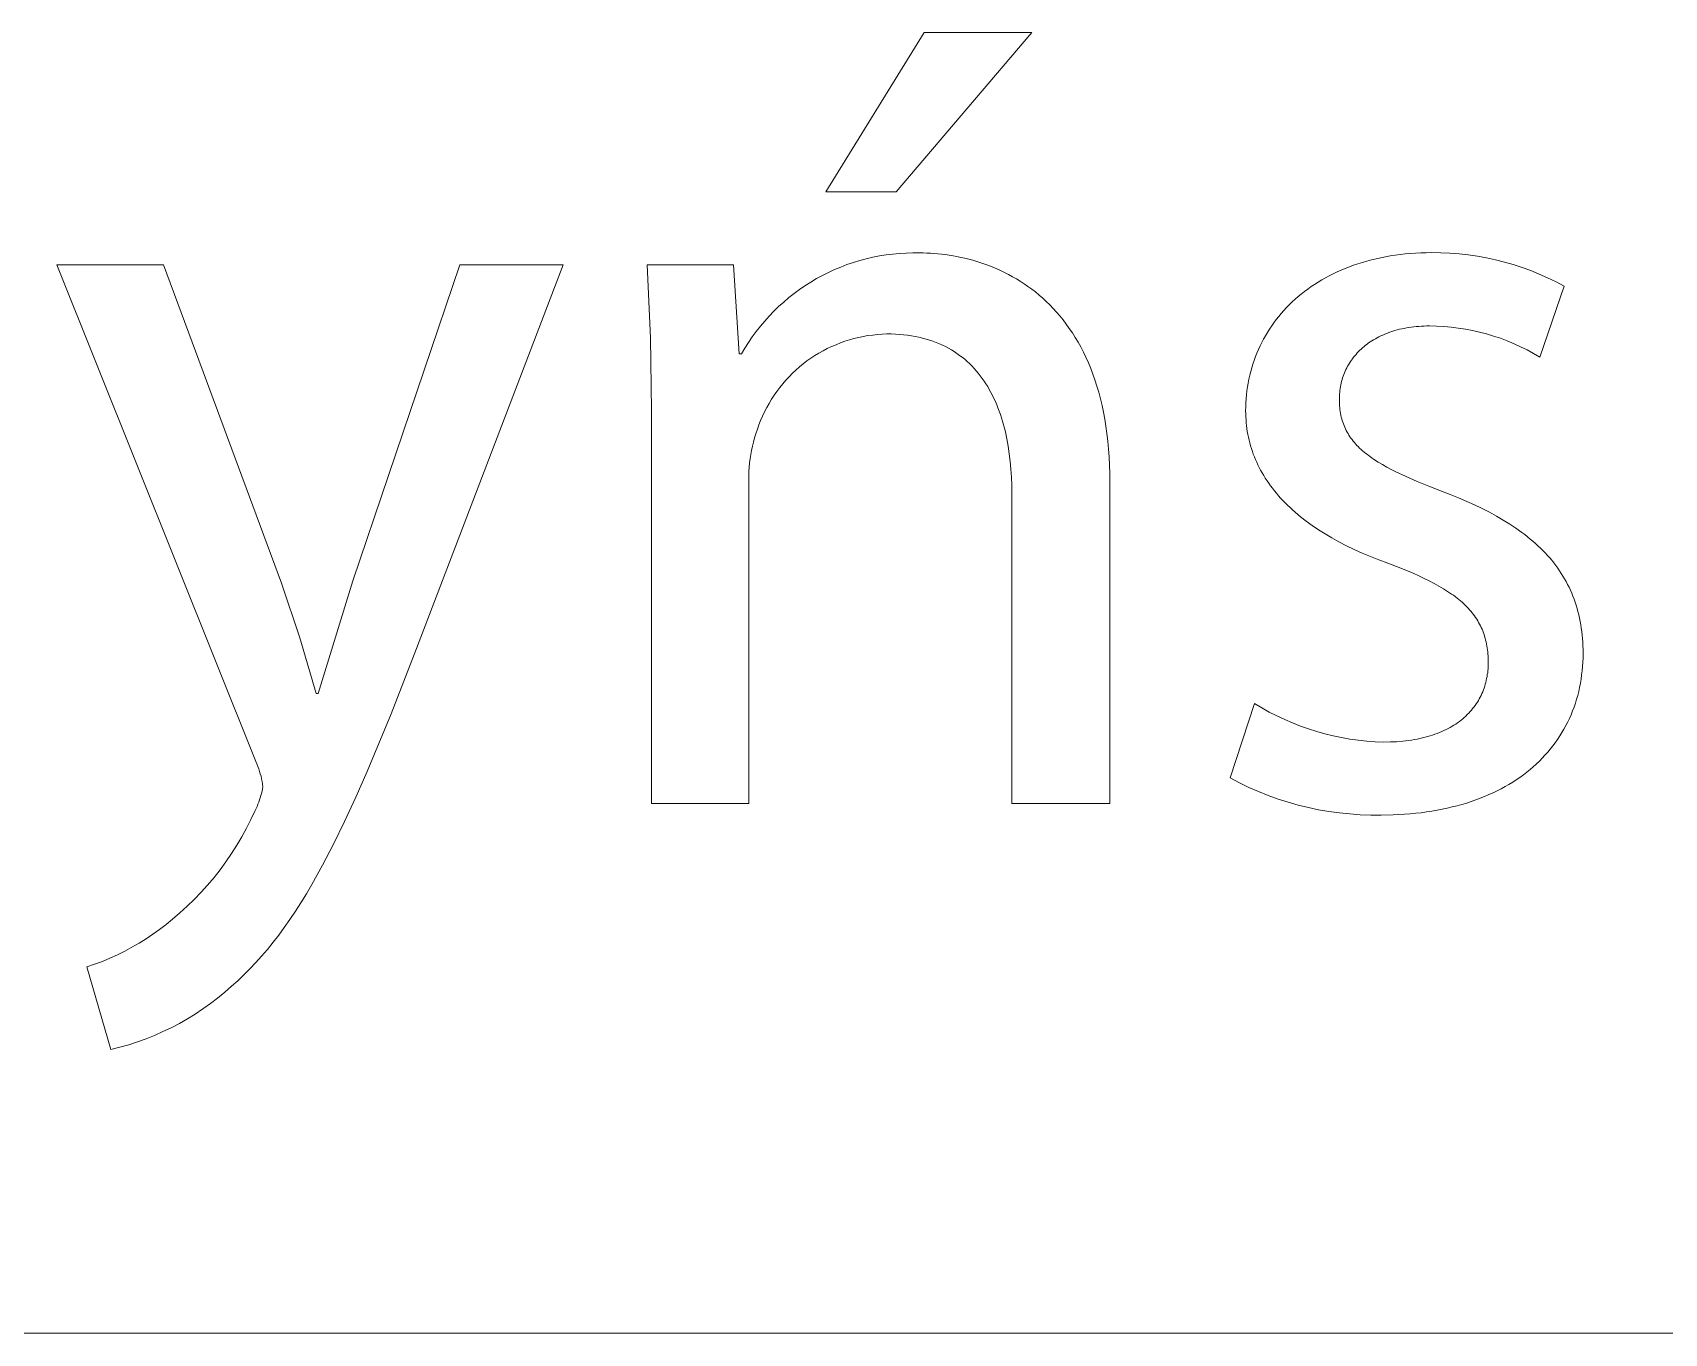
# Model space of a CAD drawing. Header units: millimetres. Extents: x -2542 to 6192, y -257 to 5845.
# Drawn here: x 4913.4 to 5041.5, y -256.6 to -154.4 of the extents above; entities that cross this region are included whole.
import ezdxf

# ---------------------------------------------------------------- set-up
doc = ezdxf.new("R2010")
doc.units = ezdxf.units.MM
doc.header["$MEASUREMENT"] = 0
doc.layers.add('Domyślny', color=7, linetype='Continuous', true_color=0x000000)

msp = doc.modelspace()

# ---------------------------------------------------------------- linework, layer by layer
at = {"layer": 'Domyślny', "color": 18, "lineweight": 15, "true_color": 0x000000}
for p, q in [((4975.68, -166.89), (4983.38, -154.38)), ((4991.85, -154.38), (4981.2, -166.89)), ((4983.38, -154.38), (4991.85, -154.38)), ((4981.2, -166.89), (4975.68, -166.89)), ((4981.45, -171.73), (4981.98, -171.7)), ((4981.98, -171.7), (4982.51, -171.68)), ((4982.51, -171.68), (4983.03, -171.69)), ((4983.03, -171.69), (4983.31, -171.69)), ((4983.31, -171.69), (4983.59, -171.7)), ((4983.59, -171.7), (4983.88, -171.71)), ((4983.88, -171.71), (4984.16, -171.73)), ((5021.58, -171.74), (5021.99, -171.71)), ((5021.99, -171.71), (5022.4, -171.69)), ((5022.4, -171.69), (5022.82, -171.68)), ((5022.82, -171.68), (5023.24, -171.67)), ((5023.24, -171.67), (5023.97, -171.68)), ((5023.97, -171.68), (5024.69, -171.71)), ((5024.69, -171.71), (5025.41, -171.77)), ((4930.9, -211.65), (4915.28, -172.62)), ((4915.28, -172.62), (4923.65, -172.62)), ((4923.65, -172.62), (4932.93, -197.63)), ((4938.51, -197.46), (4946.92, -172.62)), ((4955.03, -172.62), (4943.52, -202.78)), ((4946.92, -172.62), (4955.03, -172.62)), ((4961.9, -178.35), (4961.63, -172.62)), ((4961.63, -172.62), (4968.43, -172.62)), ((4968.43, -172.62), (4968.87, -179.63)), ((4975.87, -173.22), (4976.35, -173)), ((4976.35, -173), (4976.84, -172.8)), ((4976.84, -172.8), (4977.33, -172.61)), ((4977.33, -172.61), (4977.83, -172.44)), ((4977.83, -172.44), (4978.34, -172.28)), ((4978.34, -172.28), (4978.85, -172.15)), ((4978.85, -172.15), (4979.36, -172.03)), ((4979.36, -172.03), (4979.88, -171.93)), ((4979.88, -171.93), (4980.4, -171.84)), ((4980.4, -171.84), (4980.92, -171.78)), ((4980.92, -171.78), (4981.45, -171.73)), ((4984.16, -171.73), (4984.46, -171.76)), ((4984.46, -171.76), (4984.75, -171.79)), ((4984.75, -171.79), (4985.05, -171.82)), ((4985.05, -171.82), (4985.35, -171.87)), ((4985.35, -171.87), (4985.66, -171.92)), ((4985.66, -171.92), (4985.96, -171.97)), ((4985.96, -171.97), (4986.27, -172.04)), ((4986.27, -172.04), (4986.58, -172.11)), ((4986.58, -172.11), (4986.9, -172.18)), ((4986.9, -172.18), (4987.21, -172.27)), ((4987.21, -172.27), (4987.52, -172.36)), ((4987.52, -172.36), (4987.84, -172.46)), ((4987.84, -172.46), (4988.15, -172.57)), ((4988.15, -172.57), (4988.46, -172.68)), ((4988.46, -172.68), (4988.78, -172.81)), ((4988.78, -172.81), (4989.09, -172.94)), ((4989.09, -172.94), (4989.4, -173.08)), ((5016.14, -173.04), (5016.46, -172.91)), ((5016.46, -172.91), (5016.79, -172.78)), ((5016.79, -172.78), (5017.12, -172.66)), ((5017.12, -172.66), (5017.46, -172.54)), ((5017.46, -172.54), (5017.81, -172.43)), ((5017.81, -172.43), (5018.16, -172.33)), ((5018.16, -172.33), (5018.52, -172.24)), ((5018.52, -172.24), (5018.88, -172.15)), ((5018.88, -172.15), (5019.25, -172.07)), ((5019.25, -172.07), (5019.62, -171.99)), ((5019.62, -171.99), (5020, -171.93)), ((5020, -171.93), (5020.39, -171.87)), ((5020.39, -171.87), (5020.78, -171.82)), ((5020.78, -171.82), (5021.18, -171.77)), ((5021.18, -171.77), (5021.58, -171.74)), ((5025.41, -171.77), (5026.13, -171.85)), ((5026.13, -171.85), (5026.85, -171.95)), ((5026.85, -171.95), (5027.56, -172.08)), ((5027.56, -172.08), (5028.27, -172.23)), ((5028.27, -172.23), (5028.97, -172.41)), ((5028.97, -172.41), (5029.66, -172.61)), ((5029.66, -172.61), (5030.35, -172.83)), ((5030.35, -172.83), (5031.03, -173.08)), ((4973.6, -174.56), (4974.03, -174.27)), ((4974.03, -174.27), (4974.48, -173.98)), ((4974.48, -173.98), (4974.93, -173.71)), ((4974.93, -173.71), (4975.4, -173.46)), ((4975.4, -173.46), (4975.87, -173.22)), ((4989.4, -173.08), (4989.71, -173.23)), ((4989.71, -173.23), (4990.02, -173.39)), ((4990.02, -173.39), (4990.33, -173.56)), ((4990.33, -173.56), (4990.64, -173.73)), ((4990.64, -173.73), (4990.94, -173.92)), ((4990.94, -173.92), (4991.24, -174.12)), ((4991.24, -174.12), (4991.54, -174.32)), ((5013.79, -174.34), (5014.06, -174.16)), ((5014.06, -174.16), (5014.34, -173.98)), ((5014.34, -173.98), (5014.62, -173.81)), ((5014.62, -173.81), (5014.91, -173.64)), ((5014.91, -173.64), (5015.21, -173.48)), ((5015.21, -173.48), (5015.51, -173.33)), ((5015.51, -173.33), (5015.82, -173.18)), ((5015.82, -173.18), (5016.14, -173.04)), ((5031.03, -173.08), (5031.7, -173.35)), ((5031.7, -173.35), (5032.36, -173.64)), ((5032.36, -173.64), (5033.02, -173.95)), ((5033.02, -173.95), (5033.66, -174.29)), ((4971.96, -175.9), (4972.36, -175.55)), ((4972.36, -175.55), (4972.76, -175.2)), ((4972.76, -175.2), (4973.17, -174.88)), ((4973.17, -174.88), (4973.6, -174.56)), ((4991.54, -174.32), (4991.84, -174.54)), ((4991.84, -174.54), (4992.13, -174.76)), ((4992.13, -174.76), (4992.42, -175)), ((4992.42, -175), (4992.7, -175.25)), ((4992.7, -175.25), (4992.98, -175.5)), ((4992.98, -175.5), (4993.25, -175.77)), ((5012.07, -175.76), (5012.3, -175.54)), ((5012.3, -175.54), (5012.53, -175.33)), ((5012.53, -175.33), (5012.77, -175.12)), ((5012.77, -175.12), (5013.01, -174.92)), ((5013.01, -174.92), (5013.27, -174.72)), ((5013.27, -174.72), (5013.53, -174.53)), ((5013.53, -174.53), (5013.79, -174.34)), ((5033.66, -174.29), (5031.74, -179.88)), ((4970.87, -177.04), (4971.22, -176.65)), ((4971.22, -176.65), (4971.59, -176.27)), ((4971.59, -176.27), (4971.96, -175.9)), ((4993.25, -175.77), (4993.52, -176.05)), ((4993.52, -176.05), (4993.79, -176.34)), ((4993.79, -176.34), (4994.05, -176.64)), ((4994.05, -176.64), (4994.3, -176.96)), ((5011.05, -176.93), (5011.24, -176.68)), ((5011.24, -176.68), (5011.44, -176.45)), ((5011.44, -176.45), (5011.64, -176.21)), ((5011.64, -176.21), (5011.85, -175.99)), ((5011.85, -175.99), (5012.07, -175.76)), ((4969.89, -178.29), (4970.2, -177.86)), ((4970.2, -177.86), (4970.53, -177.45)), ((4970.53, -177.45), (4970.87, -177.04)), ((4979.73, -178.1), (4979.35, -178.14)), ((4980.1, -178.07), (4979.73, -178.1)), ((4980.47, -178.06), (4980.1, -178.07)), ((4980.81, -178.06), (4980.47, -178.06)), ((4981.14, -178.07), (4980.81, -178.06)), ((4981.47, -178.09), (4981.14, -178.07)), ((4981.78, -178.12), (4981.47, -178.09)), ((4982.09, -178.16), (4981.78, -178.12)), ((4994.3, -176.96), (4994.55, -177.28)), ((4994.55, -177.28), (4994.79, -177.62)), ((4994.79, -177.62), (4995.03, -177.97)), ((4995.03, -177.97), (4995.26, -178.33)), ((5010.2, -178.2), (5010.35, -177.93)), ((5010.35, -177.93), (5010.52, -177.68)), ((5010.52, -177.68), (5010.69, -177.42)), ((5010.69, -177.42), (5010.86, -177.17)), ((5010.86, -177.17), (5011.05, -176.93)), ((5019.56, -178.07), (5019.41, -178.14)), ((5019.72, -178.01), (5019.56, -178.07)), ((5019.88, -177.95), (5019.72, -178.01)), ((5020.04, -177.89), (5019.88, -177.95)), ((5020.21, -177.84), (5020.04, -177.89)), ((5020.37, -177.79), (5020.21, -177.84)), ((5020.55, -177.74), (5020.37, -177.79)), ((5020.72, -177.69), (5020.55, -177.74)), ((5020.9, -177.65), (5020.72, -177.69)), ((5021.08, -177.62), (5020.9, -177.65)), ((5021.27, -177.58), (5021.08, -177.62)), ((5021.46, -177.55), (5021.27, -177.58)), ((5021.65, -177.52), (5021.46, -177.55)), ((5021.84, -177.5), (5021.65, -177.52)), ((5022.04, -177.48), (5021.84, -177.5)), ((5022.24, -177.46), (5022.04, -177.48)), ((5022.44, -177.45), (5022.24, -177.46)), ((5022.65, -177.44), (5022.44, -177.45)), ((5022.86, -177.43), (5022.65, -177.44)), ((5023.07, -177.43), (5022.86, -177.43)), ((5023.64, -177.44), (5023.07, -177.43)), ((5024.21, -177.47), (5023.64, -177.44)), ((5024.78, -177.52), (5024.21, -177.47)), ((5025.34, -177.59), (5024.78, -177.52)), ((5025.91, -177.67), (5025.34, -177.59)), ((5026.47, -177.78), (5025.91, -177.67)), ((5027.02, -177.91), (5026.47, -177.78)), ((5027.57, -178.05), (5027.02, -177.91)), ((5028.12, -178.22), (5027.57, -178.05)), ((4961.98, -184.08), (4961.9, -178.35)), ((4969.04, -179.63), (4969.31, -179.17)), ((4969.31, -179.17), (4969.59, -178.73)), ((4969.59, -178.73), (4969.89, -178.29)), ((4975.45, -179.38), (4975.13, -179.57)), ((4975.78, -179.21), (4975.45, -179.38)), ((4976.12, -179.05), (4975.78, -179.21)), ((4976.47, -178.9), (4976.12, -179.05)), ((4976.81, -178.76), (4976.47, -178.9)), ((4977.17, -178.63), (4976.81, -178.76)), ((4977.52, -178.52), (4977.17, -178.63)), ((4977.88, -178.42), (4977.52, -178.52)), ((4978.25, -178.33), (4977.88, -178.42)), ((4978.61, -178.25), (4978.25, -178.33)), ((4978.98, -178.19), (4978.61, -178.25)), ((4979.35, -178.14), (4978.98, -178.19)), ((4982.4, -178.2), (4982.09, -178.16)), ((4982.69, -178.26), (4982.4, -178.2)), ((4982.98, -178.32), (4982.69, -178.26)), ((4983.27, -178.38), (4982.98, -178.32)), ((4983.54, -178.46), (4983.27, -178.38)), ((4983.81, -178.54), (4983.54, -178.46)), ((4984.08, -178.63), (4983.81, -178.54)), ((4984.34, -178.72), (4984.08, -178.63)), ((4984.59, -178.83), (4984.34, -178.72)), ((4984.83, -178.94), (4984.59, -178.83)), ((4985.07, -179.05), (4984.83, -178.94)), ((4985.31, -179.18), (4985.07, -179.05)), ((4985.53, -179.31), (4985.31, -179.18)), ((4985.75, -179.44), (4985.53, -179.31)), ((4995.26, -178.33), (4995.48, -178.7)), ((4995.48, -178.7), (4995.69, -179.08)), ((4995.69, -179.08), (4995.9, -179.48)), ((5009.53, -179.56), (5009.65, -179.28)), ((5009.65, -179.28), (5009.77, -179)), ((5009.77, -179), (5009.91, -178.73)), ((5009.91, -178.73), (5010.05, -178.46)), ((5010.05, -178.46), (5010.2, -178.2)), ((5017.61, -179.34), (5017.5, -179.44)), ((5017.71, -179.24), (5017.61, -179.34)), ((5017.82, -179.14), (5017.71, -179.24)), ((5017.94, -179.04), (5017.82, -179.14)), ((5018.05, -178.94), (5017.94, -179.04)), ((5018.18, -178.85), (5018.05, -178.94)), ((5018.3, -178.76), (5018.18, -178.85)), ((5018.43, -178.67), (5018.3, -178.76)), ((5018.56, -178.59), (5018.43, -178.67)), ((5018.69, -178.51), (5018.56, -178.59)), ((5018.83, -178.43), (5018.69, -178.51)), ((5018.97, -178.35), (5018.83, -178.43)), ((5019.11, -178.28), (5018.97, -178.35)), ((5019.26, -178.2), (5019.11, -178.28)), ((5019.41, -178.14), (5019.26, -178.2)), ((5028.66, -178.4), (5028.12, -178.22)), ((5029.19, -178.6), (5028.66, -178.4)), ((5029.72, -178.82), (5029.19, -178.6)), ((5030.24, -179.06), (5029.72, -178.82)), ((5030.75, -179.31), (5030.24, -179.06)), ((5031.25, -179.59), (5030.75, -179.31)), ((4968.87, -179.63), (4969.04, -179.63)), ((4973.6, -180.65), (4973.32, -180.9)), ((4973.89, -180.41), (4973.6, -180.65)), ((4974.19, -180.18), (4973.89, -180.41)), ((4974.49, -179.97), (4974.19, -180.18)), ((4974.81, -179.76), (4974.49, -179.97)), ((4975.13, -179.57), (4974.81, -179.76)), ((4985.97, -179.59), (4985.75, -179.44)), ((4986.18, -179.74), (4985.97, -179.59)), ((4986.38, -179.89), (4986.18, -179.74)), ((4986.58, -180.05), (4986.38, -179.89)), ((4986.77, -180.22), (4986.58, -180.05)), ((4986.96, -180.39), (4986.77, -180.22)), ((4987.14, -180.57), (4986.96, -180.39)), ((4987.31, -180.76), (4987.14, -180.57)), ((4995.9, -179.48), (4996.1, -179.89)), ((4996.1, -179.89), (4996.29, -180.32)), ((4996.29, -180.32), (4996.47, -180.76)), ((5009.12, -180.71), (5009.21, -180.42)), ((5009.21, -180.42), (5009.31, -180.13)), ((5009.31, -180.13), (5009.41, -179.84)), ((5009.41, -179.84), (5009.53, -179.56)), ((5016.65, -180.6), (5016.59, -180.72)), ((5016.72, -180.47), (5016.65, -180.6)), ((5016.79, -180.35), (5016.72, -180.47)), ((5016.87, -180.23), (5016.79, -180.35)), ((5016.95, -180.11), (5016.87, -180.23)), ((5017.03, -180), (5016.95, -180.11)), ((5017.12, -179.88), (5017.03, -180)), ((5017.21, -179.77), (5017.12, -179.88)), ((5017.31, -179.66), (5017.21, -179.77)), ((5017.4, -179.55), (5017.31, -179.66)), ((5017.5, -179.44), (5017.4, -179.55)), ((5031.74, -179.88), (5031.25, -179.59)), ((4972.28, -181.97), (4972.05, -182.27)), ((4972.53, -181.69), (4972.28, -181.97)), ((4972.78, -181.42), (4972.53, -181.69)), ((4973.05, -181.15), (4972.78, -181.42)), ((4973.32, -180.9), (4973.05, -181.15)), ((4987.48, -180.95), (4987.31, -180.76)), ((4987.64, -181.14), (4987.48, -180.95)), ((4987.8, -181.34), (4987.64, -181.14)), ((4987.95, -181.55), (4987.8, -181.34)), ((4988.1, -181.76), (4987.95, -181.55)), ((4988.24, -181.97), (4988.1, -181.76)), ((4988.38, -182.19), (4988.24, -181.97)), ((4996.47, -180.76), (4996.64, -181.21)), ((4996.64, -181.21), (4996.8, -181.67)), ((4996.8, -181.67), (4996.96, -182.15)), ((5008.79, -182.21), (5008.84, -181.91)), ((5008.84, -181.91), (5008.9, -181.6)), ((5008.9, -181.6), (5008.97, -181.3)), ((5008.97, -181.3), (5009.04, -181.01)), ((5009.04, -181.01), (5009.12, -180.71)), ((5016.15, -181.92), (5016.12, -182.06)), ((5016.18, -181.78), (5016.15, -181.92)), ((5016.22, -181.64), (5016.18, -181.78)), ((5016.26, -181.51), (5016.22, -181.64)), ((5016.31, -181.37), (5016.26, -181.51)), ((5016.36, -181.24), (5016.31, -181.37)), ((5016.41, -181.11), (5016.36, -181.24)), ((5016.46, -180.98), (5016.41, -181.11)), ((5016.52, -180.85), (5016.46, -180.98)), ((5016.59, -180.72), (5016.52, -180.85)), ((4971.4, -183.19), (4971.21, -183.51)), ((4971.61, -182.87), (4971.4, -183.19)), ((4971.82, -182.57), (4971.61, -182.87)), ((4972.05, -182.27), (4971.82, -182.57)), ((4988.51, -182.42), (4988.38, -182.19)), ((4988.64, -182.65), (4988.51, -182.42)), ((4988.76, -182.89), (4988.64, -182.65)), ((4988.87, -183.12), (4988.76, -182.89)), ((4988.99, -183.37), (4988.87, -183.12)), ((4996.96, -182.15), (4997.1, -182.64)), ((4997.1, -182.64), (4997.24, -183.15)), ((4997.24, -183.15), (4997.36, -183.67)), ((5008.66, -183.46), (5008.68, -183.14)), ((5008.68, -183.14), (5008.71, -182.83)), ((5008.71, -182.83), (5008.74, -182.52)), ((5008.74, -182.52), (5008.79, -182.21)), ((5016.01, -182.92), (5016, -183.07)), ((5016, -183.07), (5016, -183.22)), ((5016, -183.22), (5016, -183.38)), ((5016.02, -182.78), (5016.01, -182.92)), ((5016.03, -182.63), (5016.02, -182.78)), ((5016.05, -182.49), (5016.03, -182.63)), ((5016.07, -182.34), (5016.05, -182.49)), ((5016.09, -182.2), (5016.07, -182.34)), ((5016.12, -182.06), (5016.09, -182.2)), ((4961.98, -214.94), (4961.98, -184.08)), ((4970.7, -184.51), (4970.55, -184.85)), ((4970.86, -184.17), (4970.7, -184.51)), ((4971.03, -183.83), (4970.86, -184.17)), ((4971.21, -183.51), (4971.03, -183.83)), ((4989.09, -183.62), (4988.99, -183.37)), ((4989.19, -183.87), (4989.09, -183.62)), ((4989.29, -184.12), (4989.19, -183.87)), ((4989.38, -184.38), (4989.29, -184.12)), ((4989.47, -184.65), (4989.38, -184.38)), ((4997.36, -183.67), (4997.48, -184.2)), ((4997.48, -184.2), (4997.58, -184.75)), ((5008.64, -184.09), (5008.65, -183.77)), ((5008.65, -184.33), (5008.64, -184.09)), ((5008.65, -183.77), (5008.66, -183.46)), ((5008.65, -184.56), (5008.65, -184.33)), ((5016, -183.38), (5016.01, -183.54)), ((5016.01, -183.54), (5016.02, -183.7)), ((5016.02, -183.7), (5016.03, -183.85)), ((5016.03, -183.85), (5016.05, -184)), ((5016.05, -184), (5016.07, -184.15)), ((5016.07, -184.15), (5016.09, -184.3)), ((5016.09, -184.3), (5016.12, -184.44)), ((5016.12, -184.44), (5016.15, -184.59)), ((4970.29, -185.55), (4970.18, -185.91)), ((4970.41, -185.2), (4970.29, -185.55)), ((4970.55, -184.85), (4970.41, -185.2)), ((4989.55, -184.91), (4989.47, -184.65)), ((4989.63, -185.19), (4989.55, -184.91)), ((4989.7, -185.46), (4989.63, -185.19)), ((4989.77, -185.74), (4989.7, -185.46)), ((4989.89, -186.3), (4989.77, -185.74)), ((4997.58, -184.75), (4997.67, -185.31)), ((4997.67, -185.31), (4997.75, -185.89)), ((5008.67, -184.8), (5008.65, -184.56)), ((5008.69, -185.03), (5008.67, -184.8)), ((5008.71, -185.26), (5008.69, -185.03)), ((5008.74, -185.49), (5008.71, -185.26)), ((5008.77, -185.72), (5008.74, -185.49)), ((5008.81, -185.95), (5008.77, -185.72)), ((5016.15, -184.59), (5016.19, -184.73)), ((5016.19, -184.73), (5016.23, -184.86)), ((5016.23, -184.86), (5016.27, -185)), ((5016.27, -185), (5016.32, -185.13)), ((5016.32, -185.13), (5016.37, -185.26)), ((5016.37, -185.26), (5016.42, -185.39)), ((5016.42, -185.39), (5016.48, -185.52)), ((5016.48, -185.52), (5016.54, -185.65)), ((5016.54, -185.65), (5016.61, -185.77)), ((5016.61, -185.77), (5016.68, -185.89)), ((4969.9, -186.87), (4969.83, -187.2)), ((4969.98, -186.55), (4969.9, -186.87)), ((4970.08, -186.23), (4969.98, -186.55)), ((4970.18, -185.91), (4970.08, -186.23)), ((4989.99, -186.88), (4989.89, -186.3)), ((4990.08, -187.47), (4989.99, -186.88)), ((4997.75, -185.89), (4997.82, -186.49)), ((4997.82, -186.49), (4997.88, -187.1)), ((4997.88, -187.1), (4997.92, -187.72)), ((5008.86, -186.17), (5008.81, -185.95)), ((5008.91, -186.4), (5008.86, -186.17)), ((5008.97, -186.62), (5008.91, -186.4)), ((5009.03, -186.84), (5008.97, -186.62)), ((5009.09, -187.06), (5009.03, -186.84)), ((5009.17, -187.28), (5009.09, -187.06)), ((5016.68, -185.89), (5016.75, -186.01)), ((5016.75, -186.01), (5016.83, -186.13)), ((5016.83, -186.13), (5016.91, -186.25)), ((5016.91, -186.25), (5017, -186.36)), ((5017, -186.36), (5017.09, -186.47)), ((5017.09, -186.47), (5017.18, -186.59)), ((5017.18, -186.59), (5017.28, -186.7)), ((5017.28, -186.7), (5017.38, -186.81)), ((5017.38, -186.81), (5017.48, -186.91)), ((5017.48, -186.91), (5017.59, -187.02)), ((5017.59, -187.02), (5017.71, -187.13)), ((4969.68, -188.18), (4969.65, -188.52)), ((4969.72, -187.85), (4969.68, -188.18)), ((4969.77, -187.52), (4969.72, -187.85)), ((4969.83, -187.2), (4969.77, -187.52)), ((4990.15, -188.07), (4990.08, -187.47)), ((4990.21, -188.68), (4990.15, -188.07)), ((4997.92, -187.72), (4997.96, -188.36)), ((4997.96, -188.36), (4997.98, -189.02)), ((5009.24, -187.5), (5009.17, -187.28)), ((5009.33, -187.71), (5009.24, -187.5)), ((5009.41, -187.93), (5009.33, -187.71)), ((5009.51, -188.14), (5009.41, -187.93)), ((5009.61, -188.35), (5009.51, -188.14)), ((5009.71, -188.56), (5009.61, -188.35)), ((5017.71, -187.13), (5017.82, -187.23)), ((5017.82, -187.23), (5017.94, -187.34)), ((5017.94, -187.34), (5018.07, -187.44)), ((5018.07, -187.44), (5018.2, -187.54)), ((5018.2, -187.54), (5018.33, -187.64)), ((5018.33, -187.64), (5018.47, -187.74)), ((5018.47, -187.74), (5018.76, -187.94)), ((5018.76, -187.94), (5019.06, -188.13)), ((5019.06, -188.13), (5019.38, -188.32)), ((5019.38, -188.32), (5019.72, -188.51)), ((4969.63, -188.85), (4969.62, -189.18)), ((4969.62, -189.18), (4969.63, -189.52)), ((4969.65, -188.52), (4969.63, -188.85)), ((4969.63, -189.52), (4969.63, -214.94)), ((4990.24, -189.3), (4990.21, -188.68)), ((4990.27, -189.93), (4990.24, -189.3)), ((4997.98, -189.02), (4997.98, -189.69)), ((5009.82, -188.77), (5009.71, -188.56)), ((5009.94, -188.98), (5009.82, -188.77)), ((5010.06, -189.18), (5009.94, -188.98)), ((5010.18, -189.39), (5010.06, -189.18)), ((5010.32, -189.59), (5010.18, -189.39)), ((5010.45, -189.79), (5010.32, -189.59)), ((5019.72, -188.51), (5020.07, -188.7)), ((5020.07, -188.7), (5020.44, -188.89)), ((5020.44, -188.89), (5021.24, -189.26)), ((5021.24, -189.26), (5022.1, -189.64)), ((5022.1, -189.64), (5023.03, -190.02)), ((4990.28, -190.56), (4990.27, -189.93)), ((4990.28, -214.94), (4990.28, -190.56)), ((4997.98, -189.69), (4997.98, -214.94)), ((5010.6, -189.99), (5010.45, -189.79)), ((5010.74, -190.18), (5010.6, -189.99)), ((5010.9, -190.38), (5010.74, -190.18)), ((5011.06, -190.57), (5010.9, -190.38)), ((5011.22, -190.77), (5011.06, -190.57)), ((5011.39, -190.96), (5011.22, -190.77)), ((5023.03, -190.02), (5024.03, -190.4)), ((5024.03, -190.4), (5024.71, -190.67)), ((5024.71, -190.67), (5025.37, -190.93)), ((5025.37, -190.93), (5026, -191.21)), ((5011.57, -191.14), (5011.39, -190.96)), ((5011.75, -191.33), (5011.57, -191.14)), ((5011.94, -191.52), (5011.75, -191.33)), ((5012.13, -191.7), (5011.94, -191.52)), ((5012.33, -191.88), (5012.13, -191.7)), ((5012.53, -192.06), (5012.33, -191.88)), ((5012.74, -192.24), (5012.53, -192.06)), ((5026, -191.21), (5026.62, -191.49)), ((5026.62, -191.49), (5027.21, -191.77)), ((5027.21, -191.77), (5027.79, -192.07)), ((5027.79, -192.07), (5028.34, -192.37)), ((5012.96, -192.42), (5012.74, -192.24)), ((5013.4, -192.76), (5012.96, -192.42)), ((5013.87, -193.1), (5013.4, -192.76)), ((5014.36, -193.44), (5013.87, -193.1)), ((5014.88, -193.76), (5014.36, -193.44)), ((5028.34, -192.37), (5028.87, -192.68)), ((5028.87, -192.68), (5029.38, -192.99)), ((5029.38, -192.99), (5029.87, -193.32)), ((5029.87, -193.32), (5030.33, -193.65)), ((5015.41, -194.08), (5014.88, -193.76)), ((5015.97, -194.39), (5015.41, -194.08)), ((5016.56, -194.69), (5015.97, -194.39)), ((5017.16, -194.98), (5016.56, -194.69)), ((5030.33, -193.65), (5030.56, -193.82)), ((5030.56, -193.82), (5030.78, -193.99)), ((5030.78, -193.99), (5030.99, -194.17)), ((5030.99, -194.17), (5031.2, -194.34)), ((5031.2, -194.34), (5031.41, -194.52)), ((5031.41, -194.52), (5031.6, -194.7)), ((5031.6, -194.7), (5031.8, -194.89)), ((5017.79, -195.27), (5017.16, -194.98)), ((5018.44, -195.55), (5017.79, -195.27)), ((5019.11, -195.81), (5018.44, -195.55)), ((5019.81, -196.07), (5019.11, -195.81)), ((5031.8, -194.89), (5031.98, -195.07)), ((5031.98, -195.07), (5032.17, -195.26)), ((5032.17, -195.26), (5032.34, -195.45)), ((5032.34, -195.45), (5032.52, -195.65)), ((5032.52, -195.65), (5032.68, -195.84)), ((5032.68, -195.84), (5032.84, -196.04)), ((5032.84, -196.04), (5033, -196.24)), ((5020.84, -196.47), (5019.81, -196.07)), ((5021.79, -196.86), (5020.84, -196.47)), ((5022.23, -197.06), (5021.79, -196.86)), ((5022.66, -197.26), (5022.23, -197.06)), ((5023.06, -197.45), (5022.66, -197.26)), ((5033, -196.24), (5033.15, -196.45)), ((5033.15, -196.45), (5033.29, -196.66)), ((5033.29, -196.66), (5033.43, -196.87)), ((5033.43, -196.87), (5033.56, -197.08)), ((5033.56, -197.08), (5033.69, -197.3)), ((5033.69, -197.3), (5033.82, -197.51)), ((4932.93, -197.63), (4934.35, -201.94)), ((4935.81, -206.3), (4938.51, -197.46)), ((5023.45, -197.66), (5023.06, -197.45)), ((5023.82, -197.86), (5023.45, -197.66)), ((5024.17, -198.07), (5023.82, -197.86)), ((5024.5, -198.28), (5024.17, -198.07)), ((5024.81, -198.49), (5024.5, -198.28)), ((5024.96, -198.59), (5024.81, -198.49)), ((5025.11, -198.7), (5024.96, -198.59)), ((5033.82, -197.51), (5033.93, -197.74)), ((5033.93, -197.74), (5034.04, -197.96)), ((5034.04, -197.96), (5034.15, -198.19)), ((5034.15, -198.19), (5034.25, -198.42)), ((5034.25, -198.42), (5034.35, -198.65)), ((5025.25, -198.81), (5025.11, -198.7)), ((5025.39, -198.92), (5025.25, -198.81)), ((5025.52, -199.03), (5025.39, -198.92)), ((5025.65, -199.14), (5025.52, -199.03)), ((5025.77, -199.26), (5025.65, -199.14)), ((5025.89, -199.37), (5025.77, -199.26)), ((5026.01, -199.49), (5025.89, -199.37)), ((5026.12, -199.6), (5026.01, -199.49)), ((5026.23, -199.72), (5026.12, -199.6)), ((5026.33, -199.84), (5026.23, -199.72)), ((5026.43, -199.96), (5026.33, -199.84)), ((5034.35, -198.65), (5034.44, -198.89)), ((5034.44, -198.89), (5034.52, -199.13)), ((5034.52, -199.13), (5034.6, -199.37)), ((5034.6, -199.37), (5034.68, -199.62)), ((5034.68, -199.62), (5034.74, -199.87)), ((5034.74, -199.87), (5034.81, -200.12)), ((5026.52, -200.08), (5026.43, -199.96)), ((5026.62, -200.21), (5026.52, -200.08)), ((5026.7, -200.33), (5026.62, -200.21)), ((5026.79, -200.46), (5026.7, -200.33)), ((5026.87, -200.59), (5026.79, -200.46)), ((5026.94, -200.72), (5026.87, -200.59)), ((5027.01, -200.85), (5026.94, -200.72)), ((5027.08, -200.98), (5027.01, -200.85)), ((5027.15, -201.11), (5027.08, -200.98)), ((5027.21, -201.25), (5027.15, -201.11)), ((5034.81, -200.12), (5034.87, -200.38)), ((5034.87, -200.38), (5034.92, -200.64)), ((5034.92, -200.64), (5034.96, -200.9)), ((5034.96, -200.9), (5035, -201.17)), ((5035, -201.17), (5035.04, -201.44)), ((4934.35, -201.94), (4935.64, -206.3)), ((5027.26, -201.39), (5027.21, -201.25)), ((5027.32, -201.53), (5027.26, -201.39)), ((5027.37, -201.67), (5027.32, -201.53)), ((5027.41, -201.81), (5027.37, -201.67)), ((5027.46, -201.96), (5027.41, -201.81)), ((5027.49, -202.11), (5027.46, -201.96)), ((5027.53, -202.25), (5027.49, -202.11)), ((5027.56, -202.41), (5027.53, -202.25)), ((5027.59, -202.56), (5027.56, -202.41)), ((5035.04, -201.44), (5035.07, -201.72)), ((5035.07, -201.72), (5035.1, -201.99)), ((5035.1, -201.99), (5035.11, -202.28)), ((5035.11, -202.28), (5035.13, -202.56)), ((4943.52, -202.78), (4941.52, -207.91)), ((5027.61, -202.72), (5027.59, -202.56)), ((5027.64, -202.87), (5027.61, -202.72)), ((5027.65, -203.03), (5027.64, -202.87)), ((5027.67, -203.2), (5027.65, -203.03)), ((5027.68, -203.36), (5027.67, -203.2)), ((5027.69, -203.53), (5027.68, -203.36)), ((5027.69, -203.7), (5027.69, -203.53)), ((5027.69, -203.87), (5027.69, -203.7)), ((5035.14, -203.49), (5035.12, -203.83)), ((5035.13, -202.56), (5035.14, -202.85)), ((5035.14, -202.85), (5035.14, -203.14)), ((5035.14, -203.14), (5035.14, -203.49)), ((5027.57, -205.13), (5027.6, -204.98)), ((5027.6, -204.98), (5027.62, -204.82)), ((5027.62, -204.82), (5027.65, -204.67)), ((5027.65, -204.67), (5027.66, -204.51)), ((5027.66, -204.51), (5027.68, -204.35)), ((5027.68, -204.35), (5027.69, -204.19)), ((5027.69, -204.03), (5027.69, -203.87)), ((5027.69, -204.19), (5027.69, -204.03)), ((5035.03, -204.84), (5034.99, -205.17)), ((5035.07, -204.51), (5035.03, -204.84)), ((5035.1, -204.17), (5035.07, -204.51)), ((5035.12, -203.83), (5035.1, -204.17)), ((4935.64, -206.3), (4935.81, -206.3)), ((5027.13, -206.45), (5027.2, -206.31)), ((5027.2, -206.31), (5027.26, -206.16)), ((5027.26, -206.16), (5027.31, -206.02)), ((5027.31, -206.02), (5027.37, -205.88)), ((5027.37, -205.88), (5027.42, -205.73)), ((5027.42, -205.73), (5027.46, -205.58)), ((5027.46, -205.58), (5027.5, -205.43)), ((5027.5, -205.43), (5027.54, -205.28)), ((5027.54, -205.28), (5027.57, -205.13)), ((5034.8, -206.14), (5034.72, -206.45)), ((5034.87, -205.82), (5034.8, -206.14)), ((5034.93, -205.5), (5034.87, -205.82)), ((5034.99, -205.17), (5034.93, -205.5)), ((5007.42, -212.94), (5009.34, -207.1)), ((5009.34, -207.1), (5009.92, -207.44)), ((5009.92, -207.44), (5010.5, -207.76)), ((5026.37, -207.61), (5026.47, -207.49)), ((5026.47, -207.49), (5026.57, -207.37)), ((5026.57, -207.37), (5026.66, -207.24)), ((5026.66, -207.24), (5026.75, -207.11)), ((5026.75, -207.11), (5026.84, -206.98)), ((5026.84, -206.98), (5026.92, -206.85)), ((5026.92, -206.85), (5026.99, -206.72)), ((5026.99, -206.72), (5027.07, -206.58)), ((5027.07, -206.58), (5027.13, -206.45)), ((5034.43, -207.37), (5034.32, -207.67)), ((5034.54, -207.07), (5034.43, -207.37)), ((5034.63, -206.76), (5034.54, -207.07)), ((5034.72, -206.45), (5034.63, -206.76)), ((4941.52, -207.91), (4939.65, -212.42)), ((5010.5, -207.76), (5011.1, -208.07)), ((5011.1, -208.07), (5011.71, -208.35)), ((5011.71, -208.35), (5012.32, -208.62)), ((5012.32, -208.62), (5012.95, -208.86)), ((5012.95, -208.86), (5013.58, -209.08)), ((5024.7, -208.97), (5024.85, -208.88)), ((5024.85, -208.88), (5025, -208.79)), ((5025, -208.79), (5025.15, -208.7)), ((5025.15, -208.7), (5025.29, -208.6)), ((5025.29, -208.6), (5025.43, -208.5)), ((5025.43, -208.5), (5025.56, -208.4)), ((5025.56, -208.4), (5025.69, -208.29)), ((5025.69, -208.29), (5025.81, -208.19)), ((5025.81, -208.19), (5025.93, -208.08)), ((5025.93, -208.08), (5026.05, -207.96)), ((5026.05, -207.96), (5026.16, -207.85)), ((5026.16, -207.85), (5026.27, -207.73)), ((5026.27, -207.73), (5026.37, -207.61)), ((5033.79, -208.83), (5033.64, -209.1)), ((5033.94, -208.54), (5033.79, -208.83)), ((5034.07, -208.26), (5033.94, -208.54)), ((5034.2, -207.97), (5034.07, -208.26)), ((5034.32, -207.67), (5034.2, -207.97)), ((5013.58, -209.08), (5014.22, -209.29)), ((5014.22, -209.29), (5014.86, -209.47)), ((5014.86, -209.47), (5015.51, -209.63)), ((5015.51, -209.63), (5016.17, -209.76)), ((5016.17, -209.76), (5016.83, -209.88)), ((5016.83, -209.88), (5017.49, -209.97)), ((5017.49, -209.97), (5018.16, -210.04)), ((5018.16, -210.04), (5018.82, -210.09)), ((5018.82, -210.09), (5019.49, -210.12)), ((5019.49, -210.12), (5020.01, -210.11)), ((5020.01, -210.11), (5020.5, -210.09)), ((5020.5, -210.09), (5020.98, -210.05)), ((5020.98, -210.05), (5021.22, -210.02)), ((5021.22, -210.02), (5021.45, -210)), ((5021.45, -210), (5021.67, -209.96)), ((5021.67, -209.96), (5021.89, -209.93)), ((5021.89, -209.93), (5022.11, -209.89)), ((5022.11, -209.89), (5022.32, -209.84)), ((5022.32, -209.84), (5022.53, -209.79)), ((5022.53, -209.79), (5022.73, -209.74)), ((5022.73, -209.74), (5022.93, -209.69)), ((5022.93, -209.69), (5023.13, -209.63)), ((5023.13, -209.63), (5023.32, -209.57)), ((5023.32, -209.57), (5023.51, -209.51)), ((5023.51, -209.51), (5023.69, -209.44)), ((5023.69, -209.44), (5023.87, -209.37)), ((5023.87, -209.37), (5024.04, -209.3)), ((5024.04, -209.3), (5024.21, -209.22)), ((5024.21, -209.22), (5024.38, -209.14)), ((5024.38, -209.14), (5024.54, -209.06)), ((5024.54, -209.06), (5024.7, -208.97)), ((5032.96, -210.17), (5032.77, -210.42)), ((5033.14, -209.91), (5032.96, -210.17)), ((5033.32, -209.64), (5033.14, -209.91)), ((5033.48, -209.38), (5033.32, -209.64)), ((5033.64, -209.1), (5033.48, -209.38)), ((5031.93, -211.39), (5031.71, -211.62)), ((5032.15, -211.16), (5031.93, -211.39)), ((5032.37, -210.92), (5032.15, -211.16)), ((5032.57, -210.67), (5032.37, -210.92)), ((5032.77, -210.42), (5032.57, -210.67)), ((4930.98, -211.84), (4930.9, -211.65)), ((4931.06, -212.03), (4930.98, -211.84)), ((4931.13, -212.22), (4931.06, -212.03)), ((4931.19, -212.42), (4931.13, -212.22)), ((4931.25, -212.61), (4931.19, -212.42)), ((4931.31, -212.81), (4931.25, -212.61)), ((4939.65, -212.42), (4938.76, -214.45)), ((5030.45, -212.69), (5030.18, -212.89)), ((5030.72, -212.49), (5030.45, -212.69)), ((5030.98, -212.28), (5030.72, -212.49)), ((5031.23, -212.06), (5030.98, -212.28)), ((5031.47, -211.85), (5031.23, -212.06)), ((5031.71, -211.62), (5031.47, -211.85)), ((4931.35, -213.02), (4931.31, -212.81)), ((4931.39, -213.22), (4931.35, -213.02)), ((4931.35, -214.15), (4931.39, -213.98)), ((4931.42, -213.42), (4931.39, -213.22)), ((4931.39, -213.98), (4931.42, -213.8)), ((4931.45, -213.63), (4931.42, -213.42)), ((4931.42, -213.8), (4931.45, -213.63)), ((5008.15, -213.33), (5007.42, -212.94)), ((5008.89, -213.68), (5008.15, -213.33)), ((5009.65, -214.01), (5008.89, -213.68)), ((5010.41, -214.32), (5009.65, -214.01)), ((5028.4, -213.95), (5028.08, -214.1)), ((5028.71, -213.79), (5028.4, -213.95)), ((5029.02, -213.62), (5028.71, -213.79)), ((5029.32, -213.44), (5029.02, -213.62)), ((5029.62, -213.26), (5029.32, -213.44)), ((5029.9, -213.08), (5029.62, -213.26)), ((5030.18, -212.89), (5029.9, -213.08)), ((4930.92, -215.33), (4931, -215.17)), ((4931, -215.17), (4931.07, -215)), ((4931.07, -215), (4931.14, -214.84)), ((4931.14, -214.84), (4931.2, -214.67)), ((4931.2, -214.67), (4931.25, -214.5)), ((4931.25, -214.5), (4931.3, -214.33)), ((4931.3, -214.33), (4931.35, -214.15)), ((4938.76, -214.45), (4937.88, -216.36)), ((4969.63, -214.94), (4961.98, -214.94)), ((4997.98, -214.94), (4990.28, -214.94)), ((5011.19, -214.6), (5010.41, -214.32)), ((5011.97, -214.85), (5011.19, -214.6)), ((5012.77, -215.07), (5011.97, -214.85)), ((5013.57, -215.27), (5012.77, -215.07)), ((5014.37, -215.44), (5013.57, -215.27)), ((5024.87, -215.22), (5024.48, -215.31)), ((5025.25, -215.12), (5024.87, -215.22)), ((5025.63, -215.02), (5025.25, -215.12)), ((5026, -214.91), (5025.63, -215.02)), ((5026.36, -214.79), (5026, -214.91)), ((5026.72, -214.67), (5026.36, -214.79)), ((5027.07, -214.53), (5026.72, -214.67)), ((5027.41, -214.4), (5027.07, -214.53)), ((5027.75, -214.25), (5027.41, -214.4)), ((5028.08, -214.1), (5027.75, -214.25)), ((4930.17, -216.88), (4930.51, -216.19)), ((4930.51, -216.19), (4930.84, -215.49)), ((4930.84, -215.49), (4930.92, -215.33)), ((4937.88, -216.36), (4937.01, -218.13)), ((5015.18, -215.58), (5014.37, -215.44)), ((5016, -215.69), (5015.18, -215.58)), ((5016.82, -215.77), (5016, -215.69)), ((5017.64, -215.83), (5016.82, -215.77)), ((5018.47, -215.85), (5017.64, -215.83)), ((5019.29, -215.85), (5018.47, -215.85)), ((5020.22, -215.84), (5019.29, -215.85)), ((5021.12, -215.79), (5020.22, -215.84)), ((5021.56, -215.76), (5021.12, -215.79)), ((5022, -215.71), (5021.56, -215.76)), ((5022.43, -215.67), (5022, -215.71)), ((5022.85, -215.61), (5022.43, -215.67)), ((5023.27, -215.55), (5022.85, -215.61)), ((5023.68, -215.48), (5023.27, -215.55)), ((5024.08, -215.4), (5023.68, -215.48)), ((5024.48, -215.31), (5024.08, -215.4)), ((4929.41, -218.23), (4929.8, -217.56)), ((4929.8, -217.56), (4930.17, -216.88)), ((4928.56, -219.52), (4928.99, -218.88)), ((4928.99, -218.88), (4929.41, -218.23)), ((4937.01, -218.13), (4936.15, -219.78)), ((4927.62, -220.76), (4928.1, -220.15)), ((4928.1, -220.15), (4928.56, -219.52)), ((4936.15, -219.78), (4935.3, -221.31)), ((4926.61, -221.92), (4927.12, -221.35)), ((4927.12, -221.35), (4927.62, -220.76)), ((4935.3, -221.31), (4934.87, -222.04)), ((4925.51, -223.02), (4926.07, -222.48)), ((4926.07, -222.48), (4926.61, -221.92)), ((4934.44, -222.74), (4934.01, -223.41)), ((4934.87, -222.04), (4934.44, -222.74)), ((4923.85, -224.45), (4924.35, -224.04)), ((4924.35, -224.04), (4924.94, -223.54)), ((4924.94, -223.54), (4925.51, -223.02)), ((4933.58, -224.06), (4933.14, -224.68)), ((4934.01, -223.41), (4933.58, -224.06)), ((4922.28, -225.57), (4922.82, -225.22)), ((4922.82, -225.22), (4923.34, -224.84)), ((4923.34, -224.84), (4923.85, -224.45)), ((4932.7, -225.28), (4932.26, -225.85)), ((4933.14, -224.68), (4932.7, -225.28)), ((4920.03, -226.83), (4920.61, -226.54)), ((4920.61, -226.54), (4921.17, -226.24)), ((4921.17, -226.24), (4921.73, -225.92)), ((4921.73, -225.92), (4922.28, -225.57)), ((4931.81, -226.41), (4931.36, -226.94)), ((4932.26, -225.85), (4931.81, -226.41)), ((4917.63, -227.79), (4918.24, -227.58)), ((4919.52, -234.28), (4917.63, -227.79)), ((4918.24, -227.58), (4918.85, -227.35)), ((4918.85, -227.35), (4919.44, -227.1)), ((4919.44, -227.1), (4920.03, -226.83)), ((4930.44, -227.94), (4929.97, -228.41)), ((4930.9, -227.45), (4930.44, -227.94)), ((4931.36, -226.94), (4930.9, -227.45)), ((4929, -229.3), (4928.46, -229.78)), ((4929.49, -228.87), (4929, -229.3)), ((4929.97, -228.41), (4929.49, -228.87)), ((4927.9, -230.24), (4927.33, -230.67)), ((4928.46, -229.78), (4927.9, -230.24)), ((4925.53, -231.87), (4924.9, -232.23)), ((4926.14, -231.49), (4925.53, -231.87)), ((4926.74, -231.09), (4926.14, -231.49)), ((4927.33, -230.67), (4926.74, -231.09)), ((4922.95, -233.17), (4922.28, -233.43)), ((4923.61, -232.87), (4922.95, -233.17)), ((4924.26, -232.56), (4923.61, -232.87)), ((4924.9, -232.23), (4924.26, -232.56)), ((4920.22, -234.1), (4919.52, -234.28)), ((4920.92, -233.9), (4920.22, -234.1)), ((4921.6, -233.68), (4920.92, -233.9)), ((4922.28, -233.43), (4921.6, -233.68)), ((6183.9, -256.57), (-2541.7, -256.57)), ((6183.9, -256.57), (2891.58, -256.57))]:
    msp.add_line(p, q, dxfattribs=at)

doc.saveas('drawing.dxf')
